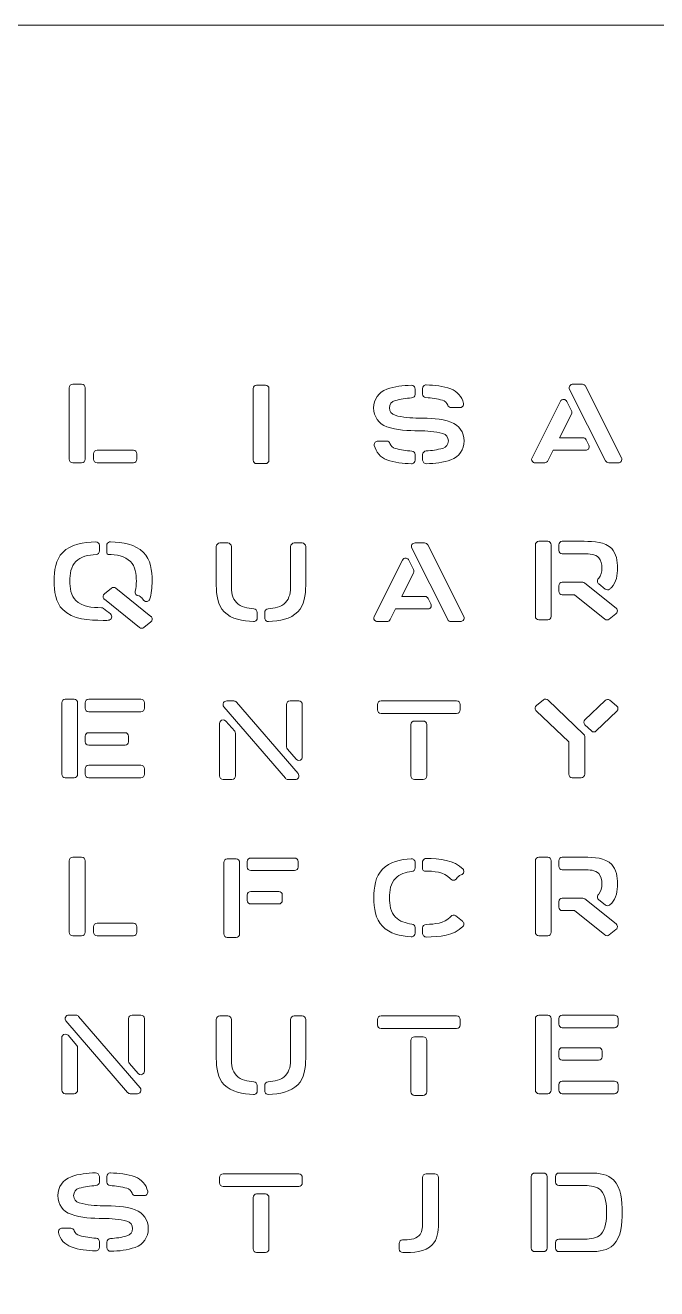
# Model space of a CAD drawing. Header units: inches. Extents: x 0 to 42, y 0 to 42.
# Drawn here: x 10.5 to 21, y 21 to 42 of the extents above; entities that cross this region are included whole.
import ezdxf

# ---------------------------------------------------------------- set-up
doc = ezdxf.new("R2010")
doc.units = ezdxf.units.IN
doc.header["$MEASUREMENT"] = 0
doc.layers.add('Layer 1', color=7, linetype='Continuous', lineweight=0)

msp = doc.modelspace()

# ---------------------------------------------------------------- linework, layer by layer
at = {"layer": 'Layer 1', "color": 18, "lineweight": 9, "true_color": 0x000000}
msp.add_lwpolyline([(0, 42), (42, 42), (42, 0), (0, 0)], close=True, dxfattribs=at)
for points, knots in [([(11.496, 35.975), (11.496, 35.975), (11.496, 34.787), (11.496, 34.787), (11.496, 34.754), (11.47, 34.728), (11.437, 34.728), (11.437, 34.728), (11.291, 34.728), (11.291, 34.728), (11.258, 34.728), (11.232, 34.754), (11.232, 34.787), (11.232, 34.787), (11.232, 35.975), (11.232, 35.975), (11.232, 36.007), (11.258, 36.034), (11.291, 36.034), (11.291, 36.034), (11.437, 36.034), (11.437, 36.034), (11.47, 36.034), (11.496, 36.007), (11.496, 35.975)], [0, 0, 0, 0, 1, 1, 1, 2, 2, 2, 3, 3, 3, 4, 4, 4, 5, 5, 5, 6, 6, 6, 7, 7, 7, 8, 8, 8, 8]), ([(14.288, 34.773), (14.288, 34.773), (14.288, 35.961), (14.288, 35.961), (14.288, 35.993), (14.314, 36.02), (14.346, 36.02), (14.346, 36.02), (14.493, 36.02), (14.493, 36.02), (14.525, 36.02), (14.552, 35.993), (14.552, 35.961), (14.552, 35.961), (14.552, 34.773), (14.552, 34.773), (14.552, 34.741), (14.525, 34.714), (14.493, 34.714), (14.493, 34.714), (14.346, 34.714), (14.346, 34.714), (14.314, 34.714), (14.288, 34.741), (14.288, 34.773)], [0, 0, 0, 0, 1, 1, 1, 2, 2, 2, 3, 3, 3, 4, 4, 4, 5, 5, 5, 6, 6, 6, 7, 7, 7, 8, 8, 8, 8]), ([(17.128, 34.73), (17.117, 34.741), (17.11, 34.756), (17.107, 34.772), (17.107, 34.772), (17.107, 34.866), (17.107, 34.866), (17.11, 34.898), (17.133, 34.922), (17.166, 34.924), (17.259, 34.93), (17.352, 34.944), (17.441, 34.968), (17.499, 34.984), (17.535, 35.031), (17.535, 35.091), (17.535, 35.15), (17.499, 35.198), (17.441, 35.213), (17.313, 35.248), (17.178, 35.261), (17.045, 35.261), (16.866, 35.261), (16.68, 35.266), (16.512, 35.328), (16.376, 35.377), (16.293, 35.495), (16.293, 35.64), (16.293, 35.784), (16.376, 35.902), (16.512, 35.952), (16.641, 35.999), (16.78, 36.013), (16.919, 36.017), (16.935, 36.018), (16.95, 36.012), (16.962, 36.001), (16.973, 35.989), (16.98, 35.975), (16.982, 35.958), (16.982, 35.958), (16.982, 35.865), (16.982, 35.865), (16.98, 35.832), (16.957, 35.808), (16.925, 35.806), (16.832, 35.8), (16.739, 35.786), (16.649, 35.762), (16.591, 35.747), (16.555, 35.699), (16.555, 35.64), (16.555, 35.58), (16.591, 35.533), (16.649, 35.517), (16.777, 35.483), (16.912, 35.47), (17.045, 35.47), (17.224, 35.47), (17.41, 35.464), (17.578, 35.403), (17.714, 35.353), (17.797, 35.235), (17.797, 35.091), (17.797, 34.946), (17.714, 34.828), (17.578, 34.779), (17.449, 34.732), (17.31, 34.717), (17.171, 34.713), (17.155, 34.713), (17.14, 34.718), (17.128, 34.73)], [0, 0, 0, 0, 1, 1, 1, 2, 2, 2, 3, 3, 3, 4, 4, 4, 5, 5, 5, 6, 6, 6, 7, 7, 7, 8, 8, 8, 9, 9, 9, 10, 10, 10, 11, 11, 11, 12, 12, 12, 13, 13, 13, 14, 14, 14, 15, 15, 15, 16, 16, 16, 17, 17, 17, 18, 18, 18, 19, 19, 19, 20, 20, 20, 21, 21, 21, 22, 22, 22, 23, 23, 23, 24, 24, 24, 24]), ([(17.786, 35.716), (17.79, 35.697), (17.784, 35.677), (17.77, 35.662), (17.759, 35.65), (17.742, 35.645), (17.726, 35.645), (17.726, 35.645), (17.581, 35.645), (17.581, 35.645), (17.555, 35.645), (17.533, 35.662), (17.525, 35.686), (17.511, 35.727), (17.48, 35.756), (17.438, 35.767), (17.348, 35.791), (17.255, 35.805), (17.162, 35.811), (17.131, 35.813), (17.107, 35.838), (17.107, 35.87), (17.107, 35.87), (17.107, 35.961), (17.107, 35.961), (17.107, 35.976), (17.111, 35.99), (17.121, 36.001), (17.133, 36.015), (17.15, 36.023), (17.168, 36.022), (17.306, 36.018), (17.446, 36.004), (17.575, 35.957), (17.684, 35.917), (17.761, 35.83), (17.786, 35.716)], [0, 0, 0, 0, 1, 1, 1, 2, 2, 2, 3, 3, 3, 4, 4, 4, 5, 5, 5, 6, 6, 6, 7, 7, 7, 8, 8, 8, 9, 9, 9, 10, 10, 10, 11, 11, 11, 12, 12, 12, 12]), ([(20.407, 34.748), (20.396, 34.735), (20.378, 34.728), (20.361, 34.728), (20.361, 34.728), (20.202, 34.728), (20.202, 34.728), (20.18, 34.728), (20.159, 34.741), (20.149, 34.76), (20.149, 34.76), (19.552, 35.948), (19.552, 35.948), (19.542, 35.967), (19.543, 35.989), (19.555, 36.008), (19.566, 36.025), (19.586, 36.034), (19.606, 36.034), (19.606, 36.034), (19.765, 36.034), (19.765, 36.034), (19.787, 36.034), (19.807, 36.021), (19.817, 36.001), (19.817, 36.001), (20.415, 34.813), (20.415, 34.813), (20.425, 34.793), (20.423, 34.768), (20.407, 34.748)], [0, 0, 0, 0, 1, 1, 1, 2, 2, 2, 3, 3, 3, 4, 4, 4, 5, 5, 5, 6, 6, 6, 7, 7, 7, 8, 8, 8, 9, 9, 9, 10, 10, 10, 10]), ([(19.863, 34.956), (19.852, 34.943), (19.835, 34.936), (19.817, 34.936), (19.817, 34.936), (19.279, 34.936), (19.279, 34.936), (19.279, 34.936), (19.191, 34.76), (19.191, 34.76), (19.181, 34.741), (19.161, 34.728), (19.138, 34.728), (19.138, 34.728), (18.978, 34.728), (18.978, 34.728), (18.969, 34.728), (18.96, 34.73), (18.952, 34.734), (18.923, 34.749), (18.911, 34.784), (18.926, 34.813), (18.926, 34.813), (19.398, 35.75), (19.398, 35.75), (19.408, 35.771), (19.431, 35.785), (19.457, 35.782), (19.477, 35.78), (19.494, 35.767), (19.503, 35.749), (19.503, 35.749), (19.582, 35.591), (19.582, 35.591), (19.591, 35.574), (19.591, 35.555), (19.582, 35.538), (19.582, 35.538), (19.384, 35.145), (19.384, 35.145), (19.384, 35.145), (19.773, 35.145), (19.773, 35.145), (19.795, 35.145), (19.815, 35.132), (19.825, 35.112), (19.825, 35.112), (19.871, 35.021), (19.871, 35.021), (19.881, 35.001), (19.879, 34.976), (19.863, 34.956)], [0, 0, 0, 0, 1, 1, 1, 2, 2, 2, 3, 3, 3, 4, 4, 4, 5, 5, 5, 6, 6, 6, 7, 7, 7, 8, 8, 8, 9, 9, 9, 10, 10, 10, 11, 11, 11, 12, 12, 12, 13, 13, 13, 14, 14, 14, 15, 15, 15, 16, 16, 16, 17, 17, 17, 17]), ([(16.304, 35.018), (16.299, 35.037), (16.305, 35.057), (16.319, 35.071), (16.33, 35.083), (16.347, 35.089), (16.364, 35.089), (16.364, 35.089), (16.508, 35.089), (16.508, 35.089), (16.534, 35.089), (16.556, 35.072), (16.564, 35.048), (16.578, 35.007), (16.61, 34.978), (16.651, 34.967), (16.741, 34.943), (16.834, 34.929), (16.927, 34.923), (16.958, 34.921), (16.982, 34.895), (16.982, 34.864), (16.982, 34.864), (16.982, 34.773), (16.982, 34.773), (16.982, 34.758), (16.978, 34.744), (16.968, 34.733), (16.956, 34.719), (16.94, 34.711), (16.921, 34.712), (16.783, 34.716), (16.643, 34.73), (16.514, 34.777), (16.405, 34.817), (16.329, 34.904), (16.304, 35.018)], [0, 0, 0, 0, 1, 1, 1, 2, 2, 2, 3, 3, 3, 4, 4, 4, 5, 5, 5, 6, 6, 6, 7, 7, 7, 8, 8, 8, 9, 9, 9, 10, 10, 10, 11, 11, 11, 12, 12, 12, 12]), ([(11.635, 34.787), (11.635, 34.787), (11.635, 34.878), (11.635, 34.878), (11.635, 34.91), (11.661, 34.936), (11.694, 34.936), (11.694, 34.936), (12.298, 34.936), (12.298, 34.936), (12.331, 34.936), (12.357, 34.91), (12.357, 34.878), (12.357, 34.878), (12.357, 34.787), (12.357, 34.787), (12.357, 34.754), (12.331, 34.728), (12.298, 34.728), (12.298, 34.728), (11.694, 34.728), (11.694, 34.728), (11.661, 34.728), (11.635, 34.754), (11.635, 34.787)], [0, 0, 0, 0, 1, 1, 1, 2, 2, 2, 3, 3, 3, 4, 4, 4, 5, 5, 5, 6, 6, 6, 7, 7, 7, 8, 8, 8, 8]), ([(11.123, 33.238), (11.257, 33.375), (11.47, 33.408), (11.671, 33.415), (11.687, 33.415), (11.702, 33.409), (11.714, 33.398), (11.726, 33.387), (11.732, 33.372), (11.732, 33.356), (11.732, 33.356), (11.732, 33.263), (11.732, 33.263), (11.732, 33.23), (11.71, 33.206), (11.677, 33.204), (11.551, 33.197), (11.422, 33.171), (11.339, 33.086), (11.258, 33.008), (11.242, 32.875), (11.242, 32.763), (11.242, 32.651), (11.258, 32.518), (11.339, 32.44), (11.442, 32.334), (11.614, 32.32), (11.766, 32.319), (11.779, 32.318), (11.791, 32.314), (11.802, 32.306), (11.84, 32.275), (11.878, 32.245), (11.915, 32.215), (11.935, 32.199), (11.943, 32.174), (11.934, 32.15), (11.926, 32.126), (11.905, 32.111), (11.88, 32.11), (11.852, 32.109), (11.824, 32.109), (11.797, 32.109), (11.565, 32.109), (11.285, 32.121), (11.123, 32.288), (11.005, 32.403), (10.98, 32.598), (10.98, 32.763), (10.98, 32.928), (11.005, 33.123), (11.123, 33.238)], [0, 0, 0, 0, 1, 1, 1, 2, 2, 2, 3, 3, 3, 4, 4, 4, 5, 5, 5, 6, 6, 6, 7, 7, 7, 8, 8, 8, 9, 9, 9, 10, 10, 10, 11, 11, 11, 12, 12, 12, 13, 13, 13, 14, 14, 14, 15, 15, 15, 16, 16, 16, 17, 17, 17, 17]), ([(12.466, 33.238), (12.584, 33.123), (12.609, 32.928), (12.609, 32.763), (12.609, 32.66), (12.599, 32.547), (12.564, 32.448), (12.563, 32.444), (12.561, 32.441), (12.558, 32.439), (12.52, 32.403), (12.468, 32.417), (12.451, 32.469), (12.43, 32.486), (12.415, 32.498), (12.395, 32.515), (12.346, 32.52), (12.321, 32.555), (12.33, 32.592), (12.343, 32.648), (12.347, 32.708), (12.347, 32.763), (12.347, 32.875), (12.331, 33.008), (12.25, 33.086), (12.159, 33.179), (12.014, 33.201), (11.877, 33.206), (11.866, 33.207), (11.857, 33.216), (11.857, 33.227), (11.857, 33.227), (11.857, 33.364), (11.857, 33.364), (11.857, 33.367), (11.858, 33.37), (11.859, 33.373), (11.869, 33.4), (11.892, 33.416), (11.918, 33.415), (12.119, 33.408), (12.332, 33.375), (12.466, 33.238)], [0, 0, 0, 0, 1, 1, 1, 2, 2, 2, 3, 3, 3, 4, 4, 4, 5, 5, 5, 6, 6, 6, 7, 7, 7, 8, 8, 8, 9, 9, 9, 10, 10, 10, 11, 11, 11, 12, 12, 12, 13, 13, 13, 14, 14, 14, 14]), ([(13.807, 32.252), (13.699, 32.358), (13.677, 32.537), (13.677, 32.689), (13.677, 32.689), (13.677, 33.336), (13.677, 33.336), (13.677, 33.368), (13.703, 33.395), (13.735, 33.395), (13.735, 33.395), (13.868, 33.395), (13.868, 33.395), (13.9, 33.395), (13.927, 33.368), (13.927, 33.336), (13.927, 33.336), (13.927, 32.689), (13.927, 32.689), (13.927, 32.59), (13.941, 32.473), (14.013, 32.404), (14.085, 32.331), (14.194, 32.308), (14.303, 32.3), (14.333, 32.298), (14.357, 32.272), (14.357, 32.241), (14.357, 32.241), (14.357, 32.151), (14.357, 32.151), (14.357, 32.136), (14.353, 32.121), (14.343, 32.11), (14.331, 32.096), (14.314, 32.089), (14.296, 32.09), (14.116, 32.097), (13.926, 32.128), (13.807, 32.252)], [0, 0, 0, 0, 1, 1, 1, 2, 2, 2, 3, 3, 3, 4, 4, 4, 5, 5, 5, 6, 6, 6, 7, 7, 7, 8, 8, 8, 9, 9, 9, 10, 10, 10, 11, 11, 11, 12, 12, 12, 13, 13, 13, 13]), ([(15.032, 32.252), (14.913, 32.128), (14.725, 32.097), (14.545, 32.09), (14.531, 32.089), (14.516, 32.093), (14.504, 32.102), (14.49, 32.114), (14.482, 32.13), (14.482, 32.148), (14.482, 32.148), (14.482, 32.241), (14.482, 32.241), (14.482, 32.272), (14.506, 32.298), (14.537, 32.3), (14.645, 32.308), (14.754, 32.331), (14.826, 32.404), (14.898, 32.473), (14.913, 32.59), (14.913, 32.689), (14.913, 32.689), (14.913, 33.336), (14.913, 33.336), (14.913, 33.368), (14.939, 33.395), (14.971, 33.395), (14.971, 33.395), (15.104, 33.395), (15.104, 33.395), (15.136, 33.395), (15.163, 33.368), (15.163, 33.336), (15.163, 33.336), (15.163, 32.689), (15.163, 32.689), (15.163, 32.537), (15.14, 32.358), (15.032, 32.252)], [0, 0, 0, 0, 1, 1, 1, 2, 2, 2, 3, 3, 3, 4, 4, 4, 5, 5, 5, 6, 6, 6, 7, 7, 7, 8, 8, 8, 9, 9, 9, 10, 10, 10, 11, 11, 11, 12, 12, 12, 13, 13, 13, 13]), ([(17.782, 32.109), (17.771, 32.096), (17.753, 32.089), (17.736, 32.089), (17.736, 32.089), (17.577, 32.089), (17.577, 32.089), (17.555, 32.089), (17.534, 32.102), (17.524, 32.122), (17.524, 32.122), (16.927, 33.31), (16.927, 33.31), (16.917, 33.328), (16.918, 33.35), (16.93, 33.369), (16.941, 33.386), (16.961, 33.395), (16.981, 33.395), (16.981, 33.395), (17.14, 33.395), (17.14, 33.395), (17.162, 33.395), (17.182, 33.382), (17.192, 33.362), (17.192, 33.362), (17.79, 32.174), (17.79, 32.174), (17.8, 32.154), (17.798, 32.129), (17.782, 32.109)], [0, 0, 0, 0, 1, 1, 1, 2, 2, 2, 3, 3, 3, 4, 4, 4, 5, 5, 5, 6, 6, 6, 7, 7, 7, 8, 8, 8, 9, 9, 9, 10, 10, 10, 10]), ([(19.041, 33.423), (19.041, 33.423), (19.187, 33.423), (19.187, 33.423), (19.22, 33.423), (19.246, 33.396), (19.246, 33.364), (19.246, 33.364), (19.246, 32.176), (19.246, 32.176), (19.246, 32.143), (19.22, 32.117), (19.187, 32.117), (19.187, 32.117), (19.041, 32.117), (19.041, 32.117), (19.008, 32.117), (18.982, 32.143), (18.982, 32.176), (18.982, 32.176), (18.982, 33.364), (18.982, 33.364), (18.982, 33.396), (19.008, 33.423), (19.041, 33.423)], [0, 0, 0, 0, 1, 1, 1, 2, 2, 2, 3, 3, 3, 4, 4, 4, 5, 5, 5, 6, 6, 6, 7, 7, 7, 8, 8, 8, 8]), ([(20.251, 33.302), (20.331, 33.223), (20.348, 33.092), (20.348, 32.98), (20.348, 32.868), (20.331, 32.736), (20.251, 32.658), (20.239, 32.646), (20.227, 32.636), (20.215, 32.627), (20.193, 32.611), (20.164, 32.612), (20.144, 32.629), (20.144, 32.629), (20.036, 32.714), (20.036, 32.714), (20.024, 32.724), (20.015, 32.738), (20.013, 32.754), (20.01, 32.773), (20.017, 32.791), (20.031, 32.805), (20.033, 32.806), (20.034, 32.808), (20.036, 32.809), (20.078, 32.851), (20.087, 32.92), (20.087, 32.98), (20.087, 33.039), (20.078, 33.109), (20.036, 33.15), (19.978, 33.21), (19.878, 33.214), (19.794, 33.214), (19.794, 33.214), (19.43, 33.214), (19.43, 33.214), (19.397, 33.214), (19.371, 33.241), (19.371, 33.273), (19.371, 33.273), (19.371, 33.364), (19.371, 33.364), (19.371, 33.396), (19.397, 33.423), (19.43, 33.423), (19.43, 33.423), (19.794, 33.423), (19.794, 33.423), (19.952, 33.423), (20.141, 33.414), (20.251, 33.302)], [0, 0, 0, 0, 1, 1, 1, 2, 2, 2, 3, 3, 3, 4, 4, 4, 5, 5, 5, 6, 6, 6, 7, 7, 7, 8, 8, 8, 9, 9, 9, 10, 10, 10, 11, 11, 11, 12, 12, 12, 13, 13, 13, 14, 14, 14, 15, 15, 15, 16, 16, 16, 17, 17, 17, 17]), ([(17.238, 32.317), (17.227, 32.304), (17.21, 32.298), (17.192, 32.298), (17.192, 32.298), (16.654, 32.298), (16.654, 32.298), (16.654, 32.298), (16.566, 32.122), (16.566, 32.122), (16.556, 32.102), (16.536, 32.089), (16.513, 32.089), (16.513, 32.089), (16.353, 32.089), (16.353, 32.089), (16.344, 32.089), (16.335, 32.091), (16.327, 32.095), (16.298, 32.11), (16.286, 32.145), (16.301, 32.174), (16.301, 32.174), (16.773, 33.111), (16.773, 33.111), (16.783, 33.132), (16.806, 33.146), (16.832, 33.143), (16.852, 33.141), (16.869, 33.128), (16.878, 33.11), (16.878, 33.11), (16.957, 32.952), (16.957, 32.952), (16.966, 32.935), (16.966, 32.916), (16.957, 32.899), (16.957, 32.899), (16.759, 32.506), (16.759, 32.506), (16.759, 32.506), (17.148, 32.506), (17.148, 32.506), (17.17, 32.506), (17.19, 32.493), (17.2, 32.473), (17.2, 32.473), (17.246, 32.382), (17.246, 32.382), (17.256, 32.362), (17.254, 32.337), (17.238, 32.317)], [0, 0, 0, 0, 1, 1, 1, 2, 2, 2, 3, 3, 3, 4, 4, 4, 5, 5, 5, 6, 6, 6, 7, 7, 7, 8, 8, 8, 9, 9, 9, 10, 10, 10, 11, 11, 11, 12, 12, 12, 13, 13, 13, 14, 14, 14, 15, 15, 15, 16, 16, 16, 17, 17, 17, 17]), ([(12.401, 31.991), (12.401, 31.991), (11.816, 32.459), (11.816, 32.459), (11.813, 32.462), (11.81, 32.465), (11.807, 32.468), (11.787, 32.493), (11.791, 32.53), (11.816, 32.551), (11.816, 32.551), (11.932, 32.643), (11.932, 32.643), (11.953, 32.66), (11.984, 32.66), (12.005, 32.643), (12.005, 32.643), (12.589, 32.175), (12.589, 32.175), (12.593, 32.173), (12.596, 32.17), (12.599, 32.166), (12.619, 32.141), (12.615, 32.104), (12.589, 32.084), (12.589, 32.084), (12.474, 31.991), (12.474, 31.991), (12.453, 31.974), (12.422, 31.974), (12.401, 31.991)], [0, 0, 0, 0, 1, 1, 1, 2, 2, 2, 3, 3, 3, 4, 4, 4, 5, 5, 5, 6, 6, 6, 7, 7, 7, 8, 8, 8, 9, 9, 9, 10, 10, 10, 10]), ([(19.371, 32.592), (19.371, 32.592), (19.371, 32.683), (19.371, 32.683), (19.371, 32.716), (19.397, 32.742), (19.43, 32.742), (19.43, 32.742), (19.769, 32.742), (19.769, 32.742), (19.782, 32.742), (19.795, 32.737), (19.805, 32.729), (19.805, 32.729), (20.326, 32.313), (20.326, 32.313), (20.343, 32.299), (20.352, 32.275), (20.344, 32.249), (20.34, 32.237), (20.332, 32.227), (20.322, 32.219), (20.322, 32.219), (20.211, 32.13), (20.211, 32.13), (20.19, 32.113), (20.159, 32.113), (20.138, 32.13), (20.138, 32.13), (19.633, 32.534), (19.633, 32.534), (19.633, 32.534), (19.43, 32.534), (19.43, 32.534), (19.397, 32.534), (19.371, 32.56), (19.371, 32.592)], [0, 0, 0, 0, 1, 1, 1, 2, 2, 2, 3, 3, 3, 4, 4, 4, 5, 5, 5, 6, 6, 6, 7, 7, 7, 8, 8, 8, 9, 9, 9, 10, 10, 10, 11, 11, 11, 12, 12, 12, 12]), ([(11.107, 29.551), (11.107, 29.551), (11.107, 30.739), (11.107, 30.739), (11.107, 30.771), (11.133, 30.798), (11.166, 30.798), (11.166, 30.798), (11.312, 30.798), (11.312, 30.798), (11.345, 30.798), (11.371, 30.771), (11.371, 30.739), (11.371, 30.739), (11.371, 29.551), (11.371, 29.551), (11.371, 29.518), (11.345, 29.492), (11.312, 29.492), (11.312, 29.492), (11.166, 29.492), (11.166, 29.492), (11.133, 29.492), (11.107, 29.518), (11.107, 29.551)], [0, 0, 0, 0, 1, 1, 1, 2, 2, 2, 3, 3, 3, 4, 4, 4, 5, 5, 5, 6, 6, 6, 7, 7, 7, 8, 8, 8, 8]), ([(12.423, 30.589), (12.423, 30.589), (11.555, 30.589), (11.555, 30.589), (11.522, 30.589), (11.496, 30.616), (11.496, 30.648), (11.496, 30.648), (11.496, 30.739), (11.496, 30.739), (11.496, 30.771), (11.522, 30.798), (11.555, 30.798), (11.555, 30.798), (12.423, 30.798), (12.423, 30.798), (12.456, 30.798), (12.482, 30.771), (12.482, 30.739), (12.482, 30.739), (12.482, 30.648), (12.482, 30.648), (12.482, 30.616), (12.456, 30.589), (12.423, 30.589)], [0, 0, 0, 0, 1, 1, 1, 2, 2, 2, 3, 3, 3, 4, 4, 4, 5, 5, 5, 6, 6, 6, 7, 7, 7, 8, 8, 8, 8]), ([(14.012, 30.749), (14.012, 30.749), (15.036, 29.561), (15.036, 29.561), (15.052, 29.543), (15.055, 29.515), (15.041, 29.492), (15.031, 29.474), (15.01, 29.464), (14.989, 29.464), (14.989, 29.464), (14.87, 29.464), (14.87, 29.464), (14.853, 29.464), (14.837, 29.472), (14.826, 29.485), (14.826, 29.485), (13.803, 30.673), (13.803, 30.673), (13.787, 30.691), (13.783, 30.719), (13.797, 30.742), (13.808, 30.76), (13.828, 30.77), (13.849, 30.77), (13.849, 30.77), (13.968, 30.77), (13.968, 30.77), (13.985, 30.77), (14.001, 30.762), (14.012, 30.749)], [0, 0, 0, 0, 1, 1, 1, 2, 2, 2, 3, 3, 3, 4, 4, 4, 5, 5, 5, 6, 6, 6, 7, 7, 7, 8, 8, 8, 9, 9, 9, 10, 10, 10, 10]), ([(15.107, 30.711), (15.107, 30.711), (15.107, 29.84), (15.107, 29.84), (15.107, 29.828), (15.104, 29.816), (15.097, 29.806), (15.074, 29.772), (15.028, 29.771), (15.003, 29.8), (15.003, 29.8), (14.858, 29.967), (14.858, 29.967), (14.848, 29.977), (14.843, 29.991), (14.843, 30.005), (14.843, 30.005), (14.843, 30.711), (14.843, 30.711), (14.843, 30.743), (14.87, 30.77), (14.902, 30.77), (14.902, 30.77), (15.048, 30.77), (15.048, 30.77), (15.081, 30.77), (15.107, 30.743), (15.107, 30.711)], [0, 0, 0, 0, 1, 1, 1, 2, 2, 2, 3, 3, 3, 4, 4, 4, 5, 5, 5, 6, 6, 6, 7, 7, 7, 8, 8, 8, 9, 9, 9, 9]), ([(16.416, 30.77), (16.416, 30.77), (17.673, 30.77), (17.673, 30.77), (17.706, 30.77), (17.732, 30.743), (17.732, 30.711), (17.732, 30.711), (17.732, 30.62), (17.732, 30.62), (17.732, 30.588), (17.706, 30.561), (17.673, 30.561), (17.673, 30.561), (16.416, 30.561), (16.416, 30.561), (16.383, 30.561), (16.357, 30.588), (16.357, 30.62), (16.357, 30.62), (16.357, 30.711), (16.357, 30.711), (16.357, 30.743), (16.383, 30.77), (16.416, 30.77)], [0, 0, 0, 0, 1, 1, 1, 2, 2, 2, 3, 3, 3, 4, 4, 4, 5, 5, 5, 6, 6, 6, 7, 7, 7, 8, 8, 8, 8]), ([(19.802, 30.178), (19.802, 30.178), (19.802, 29.551), (19.802, 29.551), (19.802, 29.518), (19.775, 29.492), (19.743, 29.492), (19.743, 29.492), (19.596, 29.492), (19.596, 29.492), (19.564, 29.492), (19.538, 29.518), (19.538, 29.551), (19.538, 29.551), (19.538, 30.088), (19.538, 30.088), (19.538, 30.088), (18.995, 30.606), (18.995, 30.606), (18.993, 30.608), (18.991, 30.61), (18.99, 30.612), (18.969, 30.637), (18.974, 30.674), (18.999, 30.694), (18.999, 30.694), (19.116, 30.787), (19.116, 30.787), (19.139, 30.805), (19.172, 30.803), (19.193, 30.783), (19.193, 30.783), (19.783, 30.22), (19.783, 30.22), (19.795, 30.209), (19.802, 30.194), (19.802, 30.178)], [0, 0, 0, 0, 1, 1, 1, 2, 2, 2, 3, 3, 3, 4, 4, 4, 5, 5, 5, 6, 6, 6, 7, 7, 7, 8, 8, 8, 9, 9, 9, 10, 10, 10, 11, 11, 11, 12, 12, 12, 12]), ([(19.994, 30.271), (19.972, 30.249), (19.936, 30.249), (19.913, 30.271), (19.913, 30.271), (19.807, 30.372), (19.807, 30.372), (19.807, 30.373), (19.806, 30.373), (19.806, 30.374), (19.783, 30.397), (19.784, 30.434), (19.807, 30.457), (19.807, 30.457), (20.141, 30.778), (20.141, 30.778), (20.162, 30.798), (20.195, 30.8), (20.218, 30.781), (20.218, 30.781), (20.333, 30.689), (20.333, 30.689), (20.335, 30.688), (20.337, 30.686), (20.339, 30.684), (20.362, 30.661), (20.361, 30.624), (20.337, 30.601), (20.337, 30.601), (19.994, 30.271), (19.994, 30.271)], [0, 0, 0, 0, 1, 1, 1, 2, 2, 2, 3, 3, 3, 4, 4, 4, 5, 5, 5, 6, 6, 6, 7, 7, 7, 8, 8, 8, 9, 9, 9, 10, 10, 10, 10]), ([(13.996, 30.229), (13.996, 30.229), (13.996, 29.523), (13.996, 29.523), (13.996, 29.491), (13.97, 29.464), (13.937, 29.464), (13.937, 29.464), (13.791, 29.464), (13.791, 29.464), (13.758, 29.464), (13.732, 29.491), (13.732, 29.523), (13.732, 29.523), (13.732, 30.394), (13.732, 30.394), (13.732, 30.406), (13.735, 30.418), (13.742, 30.428), (13.765, 30.462), (13.812, 30.463), (13.836, 30.434), (13.836, 30.434), (13.982, 30.267), (13.982, 30.267), (13.991, 30.256), (13.996, 30.243), (13.996, 30.229)], [0, 0, 0, 0, 1, 1, 1, 2, 2, 2, 3, 3, 3, 4, 4, 4, 5, 5, 5, 6, 6, 6, 7, 7, 7, 8, 8, 8, 9, 9, 9, 9]), ([(12.159, 30.034), (12.159, 30.034), (11.555, 30.034), (11.555, 30.034), (11.522, 30.034), (11.496, 30.06), (11.496, 30.092), (11.496, 30.092), (11.496, 30.183), (11.496, 30.183), (11.496, 30.216), (11.522, 30.242), (11.555, 30.242), (11.555, 30.242), (12.159, 30.242), (12.159, 30.242), (12.192, 30.242), (12.218, 30.216), (12.218, 30.183), (12.218, 30.183), (12.218, 30.092), (12.218, 30.092), (12.218, 30.06), (12.192, 30.034), (12.159, 30.034)], [0, 0, 0, 0, 1, 1, 1, 2, 2, 2, 3, 3, 3, 4, 4, 4, 5, 5, 5, 6, 6, 6, 7, 7, 7, 8, 8, 8, 8]), ([(16.971, 30.436), (16.971, 30.436), (17.118, 30.436), (17.118, 30.436), (17.15, 30.436), (17.177, 30.41), (17.177, 30.378), (17.177, 30.378), (17.177, 29.523), (17.177, 29.523), (17.177, 29.491), (17.15, 29.464), (17.118, 29.464), (17.118, 29.464), (16.971, 29.464), (16.971, 29.464), (16.939, 29.464), (16.913, 29.491), (16.913, 29.523), (16.913, 29.523), (16.913, 30.378), (16.913, 30.378), (16.913, 30.41), (16.939, 30.436), (16.971, 30.436)], [0, 0, 0, 0, 1, 1, 1, 2, 2, 2, 3, 3, 3, 4, 4, 4, 5, 5, 5, 6, 6, 6, 7, 7, 7, 8, 8, 8, 8]), ([(12.423, 29.492), (12.423, 29.492), (11.555, 29.492), (11.555, 29.492), (11.522, 29.492), (11.496, 29.518), (11.496, 29.551), (11.496, 29.551), (11.496, 29.641), (11.496, 29.641), (11.496, 29.674), (11.522, 29.7), (11.555, 29.7), (11.555, 29.7), (12.423, 29.7), (12.423, 29.7), (12.456, 29.7), (12.482, 29.674), (12.482, 29.641), (12.482, 29.641), (12.482, 29.551), (12.482, 29.551), (12.482, 29.518), (12.456, 29.492), (12.423, 29.492)], [0, 0, 0, 0, 1, 1, 1, 2, 2, 2, 3, 3, 3, 4, 4, 4, 5, 5, 5, 6, 6, 6, 7, 7, 7, 8, 8, 8, 8]), ([(11.496, 28.114), (11.496, 28.114), (11.496, 26.926), (11.496, 26.926), (11.496, 26.893), (11.47, 26.867), (11.437, 26.867), (11.437, 26.867), (11.291, 26.867), (11.291, 26.867), (11.258, 26.867), (11.232, 26.893), (11.232, 26.926), (11.232, 26.926), (11.232, 28.114), (11.232, 28.114), (11.232, 28.146), (11.258, 28.173), (11.291, 28.173), (11.291, 28.173), (11.437, 28.173), (11.437, 28.173), (11.47, 28.173), (11.496, 28.146), (11.496, 28.114)], [0, 0, 0, 0, 1, 1, 1, 2, 2, 2, 3, 3, 3, 4, 4, 4, 5, 5, 5, 6, 6, 6, 7, 7, 7, 8, 8, 8, 8]), ([(14.007, 26.839), (14.007, 26.839), (13.86, 26.839), (13.86, 26.839), (13.828, 26.839), (13.802, 26.866), (13.802, 26.898), (13.802, 26.898), (13.802, 28.086), (13.802, 28.086), (13.802, 28.118), (13.828, 28.145), (13.86, 28.145), (13.86, 28.145), (14.007, 28.145), (14.007, 28.145), (14.039, 28.145), (14.065, 28.118), (14.065, 28.086), (14.065, 28.086), (14.065, 26.898), (14.065, 26.898), (14.065, 26.866), (14.039, 26.839), (14.007, 26.839)], [0, 0, 0, 0, 1, 1, 1, 2, 2, 2, 3, 3, 3, 4, 4, 4, 5, 5, 5, 6, 6, 6, 7, 7, 7, 8, 8, 8, 8]), ([(15.038, 28.1), (15.038, 28.1), (15.038, 28.009), (15.038, 28.009), (15.038, 27.977), (15.011, 27.95), (14.979, 27.95), (14.979, 27.95), (14.249, 27.95), (14.249, 27.95), (14.217, 27.95), (14.19, 27.977), (14.19, 28.009), (14.19, 28.009), (14.19, 28.1), (14.19, 28.1), (14.19, 28.132), (14.217, 28.159), (14.249, 28.159), (14.249, 28.159), (14.979, 28.159), (14.979, 28.159), (15.011, 28.159), (15.038, 28.132), (15.038, 28.1)], [0, 0, 0, 0, 1, 1, 1, 2, 2, 2, 3, 3, 3, 4, 4, 4, 5, 5, 5, 6, 6, 6, 7, 7, 7, 8, 8, 8, 8]), ([(16.439, 27.973), (16.557, 28.095), (16.738, 28.134), (16.917, 28.147), (16.932, 28.148), (16.947, 28.144), (16.959, 28.135), (16.974, 28.123), (16.982, 28.107), (16.982, 28.088), (16.982, 28.088), (16.982, 27.993), (16.982, 27.993), (16.982, 27.963), (16.96, 27.938), (16.93, 27.935), (16.825, 27.923), (16.724, 27.893), (16.654, 27.821), (16.574, 27.743), (16.557, 27.611), (16.557, 27.498), (16.557, 27.386), (16.574, 27.254), (16.654, 27.176), (16.724, 27.104), (16.825, 27.074), (16.93, 27.062), (16.96, 27.059), (16.982, 27.034), (16.982, 27.004), (16.982, 27.004), (16.982, 26.911), (16.982, 26.911), (16.982, 26.896), (16.977, 26.881), (16.968, 26.87), (16.955, 26.856), (16.938, 26.849), (16.919, 26.85), (16.739, 26.862), (16.557, 26.901), (16.439, 27.024), (16.32, 27.139), (16.296, 27.333), (16.296, 27.498), (16.296, 27.664), (16.32, 27.858), (16.439, 27.973)], [0, 0, 0, 0, 1, 1, 1, 2, 2, 2, 3, 3, 3, 4, 4, 4, 5, 5, 5, 6, 6, 6, 7, 7, 7, 8, 8, 8, 9, 9, 9, 10, 10, 10, 11, 11, 11, 12, 12, 12, 13, 13, 13, 14, 14, 14, 15, 15, 15, 16, 16, 16, 16]), ([(17.107, 27.975), (17.107, 27.975), (17.107, 28.099), (17.107, 28.099), (17.107, 28.103), (17.108, 28.108), (17.109, 28.112), (17.12, 28.138), (17.142, 28.152), (17.167, 28.152), (17.386, 28.149), (17.633, 28.126), (17.781, 27.973), (17.784, 27.97), (17.787, 27.966), (17.789, 27.962), (17.804, 27.921), (17.78, 27.882), (17.734, 27.876), (17.717, 27.862), (17.703, 27.852), (17.686, 27.838), (17.662, 27.782), (17.609, 27.773), (17.578, 27.808), (17.574, 27.813), (17.57, 27.817), (17.565, 27.821), (17.463, 27.927), (17.29, 27.941), (17.139, 27.943), (17.121, 27.943), (17.107, 27.957), (17.107, 27.975)], [0, 0, 0, 0, 1, 1, 1, 2, 2, 2, 3, 3, 3, 4, 4, 4, 5, 5, 5, 6, 6, 6, 7, 7, 7, 8, 8, 8, 9, 9, 9, 10, 10, 10, 11, 11, 11, 11]), ([(19.041, 28.173), (19.041, 28.173), (19.187, 28.173), (19.187, 28.173), (19.22, 28.173), (19.246, 28.146), (19.246, 28.114), (19.246, 28.114), (19.246, 26.926), (19.246, 26.926), (19.246, 26.893), (19.22, 26.867), (19.187, 26.867), (19.187, 26.867), (19.041, 26.867), (19.041, 26.867), (19.008, 26.867), (18.982, 26.893), (18.982, 26.926), (18.982, 26.926), (18.982, 28.114), (18.982, 28.114), (18.982, 28.146), (19.008, 28.173), (19.041, 28.173)], [0, 0, 0, 0, 1, 1, 1, 2, 2, 2, 3, 3, 3, 4, 4, 4, 5, 5, 5, 6, 6, 6, 7, 7, 7, 8, 8, 8, 8]), ([(20.251, 28.052), (20.331, 27.973), (20.348, 27.842), (20.348, 27.73), (20.348, 27.618), (20.331, 27.486), (20.251, 27.408), (20.239, 27.396), (20.227, 27.386), (20.215, 27.377), (20.193, 27.361), (20.164, 27.362), (20.144, 27.379), (20.144, 27.379), (20.036, 27.464), (20.036, 27.464), (20.024, 27.474), (20.015, 27.488), (20.013, 27.504), (20.01, 27.523), (20.017, 27.541), (20.031, 27.555), (20.033, 27.556), (20.034, 27.558), (20.036, 27.559), (20.078, 27.601), (20.087, 27.67), (20.087, 27.73), (20.087, 27.789), (20.078, 27.859), (20.036, 27.9), (19.978, 27.96), (19.878, 27.964), (19.794, 27.964), (19.794, 27.964), (19.43, 27.964), (19.43, 27.964), (19.397, 27.964), (19.371, 27.991), (19.371, 28.023), (19.371, 28.023), (19.371, 28.114), (19.371, 28.114), (19.371, 28.146), (19.397, 28.173), (19.43, 28.173), (19.43, 28.173), (19.794, 28.173), (19.794, 28.173), (19.952, 28.173), (20.141, 28.164), (20.251, 28.052)], [0, 0, 0, 0, 1, 1, 1, 2, 2, 2, 3, 3, 3, 4, 4, 4, 5, 5, 5, 6, 6, 6, 7, 7, 7, 8, 8, 8, 9, 9, 9, 10, 10, 10, 11, 11, 11, 12, 12, 12, 13, 13, 13, 14, 14, 14, 15, 15, 15, 16, 16, 16, 17, 17, 17, 17]), ([(14.715, 27.395), (14.715, 27.395), (14.249, 27.395), (14.249, 27.395), (14.217, 27.395), (14.19, 27.421), (14.19, 27.454), (14.19, 27.454), (14.19, 27.544), (14.19, 27.544), (14.19, 27.577), (14.217, 27.603), (14.249, 27.603), (14.249, 27.603), (14.715, 27.603), (14.715, 27.603), (14.747, 27.603), (14.774, 27.577), (14.774, 27.544), (14.774, 27.544), (14.774, 27.454), (14.774, 27.454), (14.774, 27.421), (14.747, 27.395), (14.715, 27.395)], [0, 0, 0, 0, 1, 1, 1, 2, 2, 2, 3, 3, 3, 4, 4, 4, 5, 5, 5, 6, 6, 6, 7, 7, 7, 8, 8, 8, 8]), ([(19.371, 27.342), (19.371, 27.342), (19.371, 27.433), (19.371, 27.433), (19.371, 27.466), (19.397, 27.492), (19.43, 27.492), (19.43, 27.492), (19.769, 27.492), (19.769, 27.492), (19.782, 27.492), (19.795, 27.487), (19.805, 27.479), (19.805, 27.479), (20.326, 27.063), (20.326, 27.063), (20.343, 27.049), (20.352, 27.025), (20.344, 26.999), (20.34, 26.987), (20.332, 26.977), (20.322, 26.969), (20.322, 26.969), (20.211, 26.88), (20.211, 26.88), (20.19, 26.863), (20.159, 26.863), (20.138, 26.88), (20.138, 26.88), (19.633, 27.284), (19.633, 27.284), (19.633, 27.284), (19.43, 27.284), (19.43, 27.284), (19.397, 27.284), (19.371, 27.31), (19.371, 27.342)], [0, 0, 0, 0, 1, 1, 1, 2, 2, 2, 3, 3, 3, 4, 4, 4, 5, 5, 5, 6, 6, 6, 7, 7, 7, 8, 8, 8, 9, 9, 9, 10, 10, 10, 11, 11, 11, 12, 12, 12, 12]), ([(17.107, 26.906), (17.107, 26.906), (17.107, 26.996), (17.107, 26.996), (17.107, 27.028), (17.133, 27.054), (17.165, 27.055), (17.309, 27.057), (17.468, 27.076), (17.565, 27.176), (17.57, 27.179), (17.573, 27.184), (17.577, 27.188), (17.598, 27.212), (17.634, 27.216), (17.659, 27.196), (17.696, 27.166), (17.733, 27.137), (17.769, 27.107), (17.781, 27.098), (17.79, 27.084), (17.793, 27.069), (17.795, 27.05), (17.789, 27.032), (17.776, 27.018), (17.627, 26.87), (17.383, 26.848), (17.167, 26.845), (17.149, 26.845), (17.132, 26.853), (17.121, 26.867), (17.111, 26.878), (17.107, 26.892), (17.107, 26.906)], [0, 0, 0, 0, 1, 1, 1, 2, 2, 2, 3, 3, 3, 4, 4, 4, 5, 5, 5, 6, 6, 6, 7, 7, 7, 8, 8, 8, 9, 9, 9, 10, 10, 10, 11, 11, 11, 11]), ([(11.635, 26.926), (11.635, 26.926), (11.635, 27.016), (11.635, 27.016), (11.635, 27.049), (11.661, 27.075), (11.694, 27.075), (11.694, 27.075), (12.298, 27.075), (12.298, 27.075), (12.331, 27.075), (12.357, 27.049), (12.357, 27.016), (12.357, 27.016), (12.357, 26.926), (12.357, 26.926), (12.357, 26.893), (12.331, 26.867), (12.298, 26.867), (12.298, 26.867), (11.694, 26.867), (11.694, 26.867), (11.661, 26.867), (11.635, 26.893), (11.635, 26.926)], [0, 0, 0, 0, 1, 1, 1, 2, 2, 2, 3, 3, 3, 4, 4, 4, 5, 5, 5, 6, 6, 6, 7, 7, 7, 8, 8, 8, 8]), ([(11.387, 25.527), (11.387, 25.527), (12.41, 24.339), (12.41, 24.339), (12.426, 24.32), (12.429, 24.293), (12.416, 24.27), (12.405, 24.252), (12.384, 24.242), (12.364, 24.242), (12.364, 24.242), (12.245, 24.242), (12.245, 24.242), (12.228, 24.242), (12.212, 24.249), (12.2, 24.262), (12.2, 24.262), (11.177, 25.45), (11.177, 25.45), (11.161, 25.469), (11.158, 25.496), (11.172, 25.52), (11.182, 25.538), (11.203, 25.548), (11.223, 25.548), (11.223, 25.548), (11.342, 25.548), (11.342, 25.548), (11.36, 25.548), (11.376, 25.54), (11.387, 25.527)], [0, 0, 0, 0, 1, 1, 1, 2, 2, 2, 3, 3, 3, 4, 4, 4, 5, 5, 5, 6, 6, 6, 7, 7, 7, 8, 8, 8, 9, 9, 9, 10, 10, 10, 10]), ([(12.482, 25.489), (12.482, 25.489), (12.482, 24.618), (12.482, 24.618), (12.482, 24.606), (12.479, 24.593), (12.472, 24.584), (12.449, 24.55), (12.403, 24.549), (12.378, 24.578), (12.378, 24.578), (12.233, 24.745), (12.233, 24.745), (12.223, 24.755), (12.218, 24.769), (12.218, 24.783), (12.218, 24.783), (12.218, 25.489), (12.218, 25.489), (12.218, 25.521), (12.245, 25.548), (12.277, 25.548), (12.277, 25.548), (12.423, 25.548), (12.423, 25.548), (12.456, 25.548), (12.482, 25.521), (12.482, 25.489)], [0, 0, 0, 0, 1, 1, 1, 2, 2, 2, 3, 3, 3, 4, 4, 4, 5, 5, 5, 6, 6, 6, 7, 7, 7, 8, 8, 8, 9, 9, 9, 9]), ([(13.807, 24.391), (13.699, 24.497), (13.677, 24.676), (13.677, 24.828), (13.677, 24.828), (13.677, 25.475), (13.677, 25.475), (13.677, 25.507), (13.703, 25.534), (13.735, 25.534), (13.735, 25.534), (13.868, 25.534), (13.868, 25.534), (13.9, 25.534), (13.927, 25.507), (13.927, 25.475), (13.927, 25.475), (13.927, 24.828), (13.927, 24.828), (13.927, 24.729), (13.941, 24.612), (14.013, 24.543), (14.085, 24.47), (14.194, 24.446), (14.303, 24.439), (14.333, 24.437), (14.357, 24.411), (14.357, 24.38), (14.357, 24.38), (14.357, 24.29), (14.357, 24.29), (14.357, 24.275), (14.353, 24.26), (14.343, 24.249), (14.331, 24.235), (14.314, 24.228), (14.296, 24.229), (14.116, 24.236), (13.926, 24.267), (13.807, 24.391)], [0, 0, 0, 0, 1, 1, 1, 2, 2, 2, 3, 3, 3, 4, 4, 4, 5, 5, 5, 6, 6, 6, 7, 7, 7, 8, 8, 8, 9, 9, 9, 10, 10, 10, 11, 11, 11, 12, 12, 12, 13, 13, 13, 13]), ([(15.032, 24.391), (14.913, 24.267), (14.725, 24.236), (14.545, 24.229), (14.531, 24.228), (14.516, 24.232), (14.504, 24.241), (14.49, 24.253), (14.482, 24.269), (14.482, 24.287), (14.482, 24.287), (14.482, 24.38), (14.482, 24.38), (14.482, 24.411), (14.506, 24.437), (14.537, 24.439), (14.645, 24.446), (14.754, 24.47), (14.826, 24.543), (14.898, 24.612), (14.913, 24.729), (14.913, 24.828), (14.913, 24.828), (14.913, 25.475), (14.913, 25.475), (14.913, 25.507), (14.939, 25.534), (14.971, 25.534), (14.971, 25.534), (15.104, 25.534), (15.104, 25.534), (15.136, 25.534), (15.163, 25.507), (15.163, 25.475), (15.163, 25.475), (15.163, 24.828), (15.163, 24.828), (15.163, 24.676), (15.14, 24.497), (15.032, 24.391)], [0, 0, 0, 0, 1, 1, 1, 2, 2, 2, 3, 3, 3, 4, 4, 4, 5, 5, 5, 6, 6, 6, 7, 7, 7, 8, 8, 8, 9, 9, 9, 10, 10, 10, 11, 11, 11, 12, 12, 12, 13, 13, 13, 13]), ([(16.416, 25.534), (16.416, 25.534), (17.673, 25.534), (17.673, 25.534), (17.706, 25.534), (17.732, 25.507), (17.732, 25.475), (17.732, 25.475), (17.732, 25.384), (17.732, 25.384), (17.732, 25.352), (17.706, 25.325), (17.673, 25.325), (17.673, 25.325), (16.416, 25.325), (16.416, 25.325), (16.383, 25.325), (16.357, 25.352), (16.357, 25.384), (16.357, 25.384), (16.357, 25.475), (16.357, 25.475), (16.357, 25.507), (16.383, 25.534), (16.416, 25.534)], [0, 0, 0, 0, 1, 1, 1, 2, 2, 2, 3, 3, 3, 4, 4, 4, 5, 5, 5, 6, 6, 6, 7, 7, 7, 8, 8, 8, 8]), ([(18.982, 24.301), (18.982, 24.301), (18.982, 25.489), (18.982, 25.489), (18.982, 25.521), (19.008, 25.548), (19.041, 25.548), (19.041, 25.548), (19.187, 25.548), (19.187, 25.548), (19.22, 25.548), (19.246, 25.521), (19.246, 25.489), (19.246, 25.489), (19.246, 24.301), (19.246, 24.301), (19.246, 24.268), (19.22, 24.242), (19.187, 24.242), (19.187, 24.242), (19.041, 24.242), (19.041, 24.242), (19.008, 24.242), (18.982, 24.268), (18.982, 24.301)], [0, 0, 0, 0, 1, 1, 1, 2, 2, 2, 3, 3, 3, 4, 4, 4, 5, 5, 5, 6, 6, 6, 7, 7, 7, 8, 8, 8, 8]), ([(20.298, 25.339), (20.298, 25.339), (19.43, 25.339), (19.43, 25.339), (19.397, 25.339), (19.371, 25.366), (19.371, 25.398), (19.371, 25.398), (19.371, 25.489), (19.371, 25.489), (19.371, 25.521), (19.397, 25.548), (19.43, 25.548), (19.43, 25.548), (20.298, 25.548), (20.298, 25.548), (20.331, 25.548), (20.357, 25.521), (20.357, 25.489), (20.357, 25.489), (20.357, 25.398), (20.357, 25.398), (20.357, 25.366), (20.331, 25.339), (20.298, 25.339)], [0, 0, 0, 0, 1, 1, 1, 2, 2, 2, 3, 3, 3, 4, 4, 4, 5, 5, 5, 6, 6, 6, 7, 7, 7, 8, 8, 8, 8]), ([(11.371, 25.006), (11.371, 25.006), (11.371, 24.301), (11.371, 24.301), (11.371, 24.268), (11.345, 24.242), (11.312, 24.242), (11.312, 24.242), (11.166, 24.242), (11.166, 24.242), (11.133, 24.242), (11.107, 24.268), (11.107, 24.301), (11.107, 24.301), (11.107, 25.172), (11.107, 25.172), (11.107, 25.184), (11.11, 25.196), (11.117, 25.206), (11.14, 25.24), (11.187, 25.24), (11.211, 25.212), (11.211, 25.212), (11.357, 25.045), (11.357, 25.045), (11.366, 25.034), (11.371, 25.021), (11.371, 25.006)], [0, 0, 0, 0, 1, 1, 1, 2, 2, 2, 3, 3, 3, 4, 4, 4, 5, 5, 5, 6, 6, 6, 7, 7, 7, 8, 8, 8, 9, 9, 9, 9]), ([(16.971, 25.186), (16.971, 25.186), (17.118, 25.186), (17.118, 25.186), (17.15, 25.186), (17.177, 25.16), (17.177, 25.128), (17.177, 25.128), (17.177, 24.273), (17.177, 24.273), (17.177, 24.241), (17.15, 24.214), (17.118, 24.214), (17.118, 24.214), (16.971, 24.214), (16.971, 24.214), (16.939, 24.214), (16.913, 24.241), (16.913, 24.273), (16.913, 24.273), (16.913, 25.128), (16.913, 25.128), (16.913, 25.16), (16.939, 25.186), (16.971, 25.186)], [0, 0, 0, 0, 1, 1, 1, 2, 2, 2, 3, 3, 3, 4, 4, 4, 5, 5, 5, 6, 6, 6, 7, 7, 7, 8, 8, 8, 8]), ([(20.034, 24.798), (20.034, 24.798), (19.43, 24.798), (19.43, 24.798), (19.397, 24.798), (19.371, 24.824), (19.371, 24.856), (19.371, 24.856), (19.371, 24.947), (19.371, 24.947), (19.371, 24.979), (19.397, 25.006), (19.43, 25.006), (19.43, 25.006), (20.034, 25.006), (20.034, 25.006), (20.067, 25.006), (20.093, 24.979), (20.093, 24.947), (20.093, 24.947), (20.093, 24.856), (20.093, 24.856), (20.093, 24.824), (20.067, 24.798), (20.034, 24.798)], [0, 0, 0, 0, 1, 1, 1, 2, 2, 2, 3, 3, 3, 4, 4, 4, 5, 5, 5, 6, 6, 6, 7, 7, 7, 8, 8, 8, 8]), ([(20.298, 24.242), (20.298, 24.242), (19.43, 24.242), (19.43, 24.242), (19.397, 24.242), (19.371, 24.268), (19.371, 24.301), (19.371, 24.301), (19.371, 24.391), (19.371, 24.391), (19.371, 24.424), (19.397, 24.45), (19.43, 24.45), (19.43, 24.45), (20.298, 24.45), (20.298, 24.45), (20.331, 24.45), (20.357, 24.424), (20.357, 24.391), (20.357, 24.391), (20.357, 24.301), (20.357, 24.301), (20.357, 24.268), (20.331, 24.242), (20.298, 24.242)], [0, 0, 0, 0, 1, 1, 1, 2, 2, 2, 3, 3, 3, 4, 4, 4, 5, 5, 5, 6, 6, 6, 7, 7, 7, 8, 8, 8, 8]), ([(11.878, 21.639), (11.866, 21.65), (11.86, 21.665), (11.857, 21.681), (11.857, 21.681), (11.857, 21.775), (11.857, 21.775), (11.86, 21.807), (11.882, 21.831), (11.915, 21.833), (12.008, 21.839), (12.101, 21.853), (12.191, 21.877), (12.248, 21.892), (12.285, 21.94), (12.285, 22), (12.285, 22.059), (12.248, 22.107), (12.191, 22.122), (12.062, 22.156), (11.928, 22.169), (11.795, 22.169), (11.615, 22.169), (11.43, 22.175), (11.261, 22.237), (11.126, 22.286), (11.043, 22.404), (11.043, 22.549), (11.043, 22.693), (11.126, 22.811), (11.261, 22.861), (11.391, 22.908), (11.53, 22.922), (11.669, 22.926), (11.685, 22.927), (11.7, 22.921), (11.711, 22.909), (11.723, 22.898), (11.729, 22.883), (11.732, 22.867), (11.732, 22.867), (11.732, 22.773), (11.732, 22.773), (11.729, 22.741), (11.707, 22.717), (11.674, 22.715), (11.581, 22.709), (11.488, 22.695), (11.398, 22.671), (11.341, 22.656), (11.304, 22.608), (11.304, 22.549), (11.304, 22.489), (11.341, 22.442), (11.398, 22.426), (11.527, 22.392), (11.662, 22.379), (11.795, 22.379), (11.974, 22.379), (12.159, 22.373), (12.328, 22.312), (12.463, 22.262), (12.546, 22.144), (12.546, 22), (12.546, 21.855), (12.463, 21.737), (12.328, 21.688), (12.199, 21.641), (12.059, 21.626), (11.921, 21.622), (11.904, 21.622), (11.889, 21.627), (11.878, 21.639)], [0, 0, 0, 0, 1, 1, 1, 2, 2, 2, 3, 3, 3, 4, 4, 4, 5, 5, 5, 6, 6, 6, 7, 7, 7, 8, 8, 8, 9, 9, 9, 10, 10, 10, 11, 11, 11, 12, 12, 12, 13, 13, 13, 14, 14, 14, 15, 15, 15, 16, 16, 16, 17, 17, 17, 18, 18, 18, 19, 19, 19, 20, 20, 20, 21, 21, 21, 22, 22, 22, 23, 23, 23, 24, 24, 24, 24]), ([(12.536, 22.619), (12.54, 22.599), (12.534, 22.58), (12.52, 22.565), (12.509, 22.553), (12.492, 22.548), (12.475, 22.548), (12.475, 22.548), (12.331, 22.548), (12.331, 22.548), (12.305, 22.548), (12.283, 22.564), (12.275, 22.589), (12.261, 22.629), (12.23, 22.659), (12.188, 22.67), (12.098, 22.694), (12.005, 22.708), (11.912, 22.714), (11.881, 22.716), (11.857, 22.741), (11.857, 22.772), (11.857, 22.772), (11.857, 22.864), (11.857, 22.864), (11.857, 22.878), (11.861, 22.893), (11.871, 22.904), (11.883, 22.918), (11.9, 22.926), (11.918, 22.925), (12.056, 22.921), (12.196, 22.907), (12.325, 22.86), (12.434, 22.82), (12.511, 22.732), (12.536, 22.619)], [0, 0, 0, 0, 1, 1, 1, 2, 2, 2, 3, 3, 3, 4, 4, 4, 5, 5, 5, 6, 6, 6, 7, 7, 7, 8, 8, 8, 9, 9, 9, 10, 10, 10, 11, 11, 11, 12, 12, 12, 12]), ([(13.791, 22.909), (13.791, 22.909), (15.048, 22.909), (15.048, 22.909), (15.081, 22.909), (15.107, 22.882), (15.107, 22.85), (15.107, 22.85), (15.107, 22.759), (15.107, 22.759), (15.107, 22.727), (15.081, 22.7), (15.048, 22.7), (15.048, 22.7), (13.791, 22.7), (13.791, 22.7), (13.758, 22.7), (13.732, 22.727), (13.732, 22.759), (13.732, 22.759), (13.732, 22.85), (13.732, 22.85), (13.732, 22.882), (13.758, 22.909), (13.791, 22.909)], [0, 0, 0, 0, 1, 1, 1, 2, 2, 2, 3, 3, 3, 4, 4, 4, 5, 5, 5, 6, 6, 6, 7, 7, 7, 8, 8, 8, 8]), ([(17.107, 22.85), (17.107, 22.882), (17.133, 22.909), (17.166, 22.909), (17.166, 22.909), (17.312, 22.909), (17.312, 22.909), (17.345, 22.909), (17.371, 22.882), (17.371, 22.85), (17.371, 22.85), (17.371, 22.077), (17.371, 22.077), (17.371, 21.957), (17.353, 21.815), (17.267, 21.731), (17.149, 21.61), (16.946, 21.601), (16.777, 21.601), (16.745, 21.601), (16.718, 21.628), (16.718, 21.66), (16.718, 21.66), (16.718, 21.752), (16.718, 21.752), (16.718, 21.786), (16.742, 21.81), (16.775, 21.811), (16.87, 21.811), (16.983, 21.816), (17.049, 21.884), (17.097, 21.931), (17.107, 22.011), (17.107, 22.079), (17.107, 22.079), (17.107, 22.85), (17.107, 22.85)], [0, 0, 0, 0, 1, 1, 1, 2, 2, 2, 3, 3, 3, 4, 4, 4, 5, 5, 5, 6, 6, 6, 7, 7, 7, 8, 8, 8, 9, 9, 9, 10, 10, 10, 11, 11, 11, 12, 12, 12, 12]), ([(18.971, 22.923), (18.971, 22.923), (19.118, 22.923), (19.118, 22.923), (19.15, 22.923), (19.177, 22.896), (19.177, 22.864), (19.177, 22.864), (19.177, 21.676), (19.177, 21.676), (19.177, 21.643), (19.15, 21.617), (19.118, 21.617), (19.118, 21.617), (18.971, 21.617), (18.971, 21.617), (18.939, 21.617), (18.913, 21.643), (18.913, 21.676), (18.913, 21.676), (18.913, 22.864), (18.913, 22.864), (18.913, 22.896), (18.939, 22.923), (18.971, 22.923)], [0, 0, 0, 0, 1, 1, 1, 2, 2, 2, 3, 3, 3, 4, 4, 4, 5, 5, 5, 6, 6, 6, 7, 7, 7, 8, 8, 8, 8]), ([(20.282, 21.731), (20.19, 21.636), (20.035, 21.617), (19.903, 21.617), (19.903, 21.617), (19.374, 21.617), (19.374, 21.617), (19.342, 21.617), (19.315, 21.643), (19.315, 21.676), (19.315, 21.676), (19.315, 21.766), (19.315, 21.766), (19.315, 21.799), (19.342, 21.825), (19.374, 21.825), (19.374, 21.825), (19.81, 21.825), (19.81, 21.825), (19.899, 21.825), (20.005, 21.839), (20.068, 21.903), (20.159, 21.991), (20.165, 22.143), (20.165, 22.27), (20.165, 22.396), (20.159, 22.548), (20.068, 22.636), (20.005, 22.701), (19.899, 22.714), (19.81, 22.714), (19.81, 22.714), (19.374, 22.714), (19.374, 22.714), (19.342, 22.714), (19.315, 22.741), (19.315, 22.773), (19.315, 22.773), (19.315, 22.864), (19.315, 22.864), (19.315, 22.896), (19.342, 22.923), (19.374, 22.923), (19.374, 22.923), (19.903, 22.923), (19.903, 22.923), (20.035, 22.923), (20.19, 22.903), (20.282, 22.808), (20.416, 22.679), (20.425, 22.455), (20.425, 22.27), (20.425, 22.084), (20.416, 21.861), (20.282, 21.731)], [0, 0, 0, 0, 1, 1, 1, 2, 2, 2, 3, 3, 3, 4, 4, 4, 5, 5, 5, 6, 6, 6, 7, 7, 7, 8, 8, 8, 9, 9, 9, 10, 10, 10, 11, 11, 11, 12, 12, 12, 13, 13, 13, 14, 14, 14, 15, 15, 15, 16, 16, 16, 17, 17, 17, 18, 18, 18, 18]), ([(14.346, 22.575), (14.346, 22.575), (14.493, 22.575), (14.493, 22.575), (14.525, 22.575), (14.552, 22.549), (14.552, 22.516), (14.552, 22.516), (14.552, 21.662), (14.552, 21.662), (14.552, 21.629), (14.525, 21.603), (14.493, 21.603), (14.493, 21.603), (14.346, 21.603), (14.346, 21.603), (14.314, 21.603), (14.288, 21.629), (14.288, 21.662), (14.288, 21.662), (14.288, 22.516), (14.288, 22.516), (14.288, 22.549), (14.314, 22.575), (14.346, 22.575)], [0, 0, 0, 0, 1, 1, 1, 2, 2, 2, 3, 3, 3, 4, 4, 4, 5, 5, 5, 6, 6, 6, 7, 7, 7, 8, 8, 8, 8]), ([(11.054, 21.934), (11.049, 21.954), (11.055, 21.973), (11.069, 21.988), (11.08, 22), (11.097, 22.006), (11.114, 22.006), (11.114, 22.006), (11.258, 22.006), (11.258, 22.006), (11.284, 22.006), (11.306, 21.989), (11.314, 21.965), (11.328, 21.924), (11.36, 21.895), (11.401, 21.883), (11.491, 21.859), (11.584, 21.846), (11.677, 21.84), (11.708, 21.838), (11.732, 21.812), (11.732, 21.781), (11.732, 21.781), (11.732, 21.69), (11.732, 21.69), (11.732, 21.675), (11.728, 21.66), (11.718, 21.649), (11.706, 21.635), (11.69, 21.628), (11.671, 21.628), (11.533, 21.632), (11.393, 21.647), (11.264, 21.694), (11.155, 21.734), (11.079, 21.821), (11.054, 21.934)], [0, 0, 0, 0, 1, 1, 1, 2, 2, 2, 3, 3, 3, 4, 4, 4, 5, 5, 5, 6, 6, 6, 7, 7, 7, 8, 8, 8, 9, 9, 9, 10, 10, 10, 11, 11, 11, 12, 12, 12, 12])]:
    msp.add_open_spline(points, degree=3, knots=knots, dxfattribs=at)

doc.saveas('drawing.dxf')
